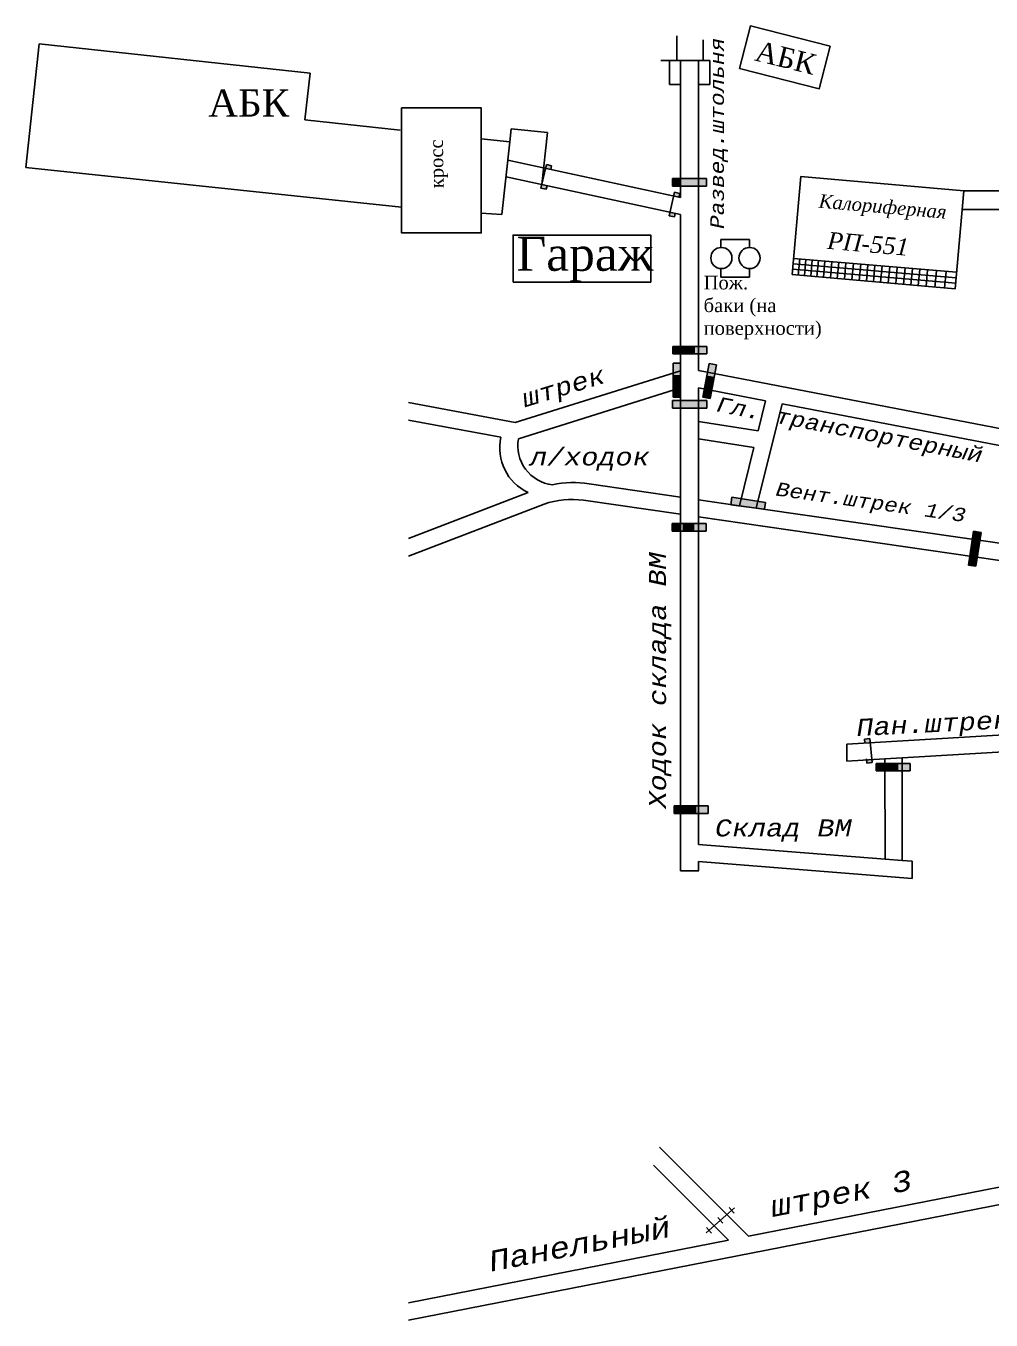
# Model space of a CAD drawing. Header units: millimetres. Extents: x 61 to 346, y -120 to 268.
# Drawn here: x 60.8 to 202.4, y 66.8 to 256.7 of the extents above; entities that cross this region are included whole.
import ezdxf

# ---------------------------------------------------------------- set-up
doc = ezdxf.new("R2010")
doc.units = ezdxf.units.MM
for name, color, linetype in [('Знаки подземные', 7, 'Continuous'), ('Надписи', 7, 'Continuous'), ('Номер Позиции ПЛА', 7, 'Continuous'), ('План', 7, 'Continuous'), ('Поверхн. объект', 7, 'Continuous'), ('Раскраска позиций ПЛА', 7, 'Continuous'), ('Усл. Обозначения', 7, 'Continuous')]:
    doc.layers.add(name, color=color, linetype=linetype)
doc.styles.get("Standard").update_dxf_attribs({"font": 'ISOCP.SHX'})
doc.styles.add('TXTRUS', font='TXTRUS.shx', dxfattribs={"height": 2})

# ---------------------------------------------------------------- blocks, each defined once
blk = doc.blocks.new('Вент дверь')
at = {"layer": 'Усл. Обозначения'}
for p, q in [((1113.22, 639.19), (1113.22, 634.19)), ((1113.22, 639.19), (1114.33, 639.19)), ((1114.33, 639.19), (1114.33, 638.34)), ((1114.33, 634.19), (1113.22, 634.19)), ((1114.33, 635), (1114.33, 634.19))]:
    blk.add_line(p, q, dxfattribs=at)
blk = doc.blocks.new('Решетка')
at = {"layer": 'Усл. Обозначения'}
for p, q in [((1113.25, 569.85), (1114.36, 569.85)), ((1113.8, 570.41), (1113.8, 564.85)), ((1113.25, 567.63), (1114.36, 567.63)), ((1113.25, 565.41), (1114.36, 565.41))]:
    blk.add_line(p, q, dxfattribs=at)

msp = doc.modelspace()

# ---------------------------------------------------------------- hatches: boundary and pattern name
at = {"layer": 'Номер Позиции ПЛА'}
h = msp.add_hatch(color=5, dxfattribs=at)
h.paths.add_polyline_path([(137.16, 236.4), (137.04, 235.84), (137.81, 235.67), (137.93, 236.22)])
h.paths.add_polyline_path([(137.26, 233.32), (136.49, 233.48), (136.37, 232.95), (137.14, 232.77)])
h = msp.add_hatch(color=5, dxfattribs=at)
h.paths.add_polyline_path([(156.6, 231.6), (156.73, 232.16), (155.97, 232.34), (155.83, 231.76)])
h.paths.add_polyline_path([(155.29, 229.4), (155.17, 228.89), (155.94, 228.71), (156.06, 229.24)])
h = msp.add_hatch(color=5, dxfattribs=at)
h.paths.add_polyline_path([(184.16, 148.57), (184.95, 148.65), (184.89, 149.24), (184.11, 149.15)])
h.paths.add_polyline_path([(183.86, 151.56), (184.65, 151.65), (184.59, 152.17), (183.81, 152.09)])
at = {"layer": 'Раскраска позиций ПЛА'}
h = msp.add_hatch(color=5, dxfattribs=at)
h.paths.add_polyline_path([(160.65, 233.23), (160.65, 234.34), (159.33, 234.34), (159.33, 233.23)])
h.paths.add_polyline_path([(159.33, 233.23), (159.33, 234.34), (156.85, 234.34), (156.85, 233.23)])
h.paths.add_polyline_path([(156.85, 233.23), (156.85, 234.34), (155.65, 234.34), (155.65, 233.23)])
h = msp.add_hatch(color=5, dxfattribs=at)
h.paths.add_polyline_path([(159.33, 233.23), (159.33, 234.34), (156.85, 234.34), (156.85, 233.23)])
h.paths.add_polyline_path([(156.85, 233.23), (156.85, 234.34), (155.65, 234.34), (155.65, 233.23)])
for color, points in [(5, [(156.85, 233.23), (156.85, 234.34), (155.65, 234.34), (155.65, 233.23)]), (72, [(156.82, 208.65), (156.82, 209.76), (155.71, 209.76), (155.71, 208.65)]), (72, [(157.39, 208.65), (157.39, 209.76), (156.82, 209.76), (156.82, 208.65)]), (72, [(158.84, 209.76), (157.39, 209.76), (157.39, 208.65), (158.84, 208.65)]), (72, [(156.85, 205.44), (155.74, 205.44), (155.74, 204), (156.85, 204)]), (72, [(160.68, 205.4), (160.42, 203.97), (161.51, 203.77), (161.77, 205.2)]), (72, [(156.85, 204), (155.74, 204), (155.74, 203.43), (156.85, 203.43)]), (72, [(156.85, 203.43), (155.74, 203.43), (155.74, 202.32), (156.85, 202.32)]), (72, [(161.41, 203.22), (160.31, 203.42), (160.11, 202.32), (161.2, 202.12)]), (72, [(161.51, 203.77), (160.42, 203.97), (160.31, 203.42), (161.41, 203.22)]), (72, [(160.68, 200.66), (160.68, 201.77), (155.68, 201.77), (155.68, 200.66)]), (72, [(169.14, 185.71), (169.32, 186.8), (164.38, 187.58), (164.21, 186.48)]), (72, [(156.73, 182.62), (156.73, 183.73), (155.61, 183.73), (155.61, 182.62)]), (72, [(158.74, 183.73), (157.29, 183.73), (157.29, 182.62), (158.74, 182.62)]), (72, [(200.91, 182.41), (199.81, 182.58), (199.63, 181.4), (200.73, 181.25)]), (72, [(200.73, 181.25), (199.63, 181.4), (199.36, 179.63), (200.46, 179.47)]), (72, [(199.26, 178.95), (199.06, 177.63), (200.16, 177.47), (200.36, 178.79)]), (72, [(200.36, 178.79), (200.46, 179.47), (199.36, 179.63), (199.26, 178.95)]), (72, [(186.65, 147.41), (186.65, 148.52), (185.53, 148.52), (185.53, 147.41)]), (72, [(187.21, 147.41), (187.21, 148.52), (186.65, 148.52), (186.65, 147.41)]), (72, [(188.66, 148.52), (187.21, 148.52), (187.21, 147.41), (188.66, 147.41)]), (72, [(156.99, 141.17), (156.99, 142.28), (155.88, 142.28), (155.88, 141.17)]), (72, [(157.56, 141.17), (157.56, 142.28), (156.99, 142.28), (156.99, 141.17)]), (72, [(159.01, 142.28), (157.56, 142.28), (157.56, 141.17), (159.01, 141.17)])]:
    msp.add_hatch(color=color, dxfattribs=at).paths.add_polyline_path(points)
h = msp.add_hatch(color=72, dxfattribs=at)
h.paths.add_polyline_path([(160.71, 208.65), (160.71, 209.76), (159.31, 209.76), (159.31, 208.65)])
h.paths.add_polyline_path([(159.31, 208.65), (159.31, 209.76), (158.84, 209.76), (158.84, 208.65)])
h.paths.add_polyline_path([(158.84, 208.65), (158.84, 209.76), (157.39, 209.76), (157.39, 208.65)])
h.paths.add_polyline_path([(157.39, 208.65), (157.39, 209.76), (156.82, 209.76), (156.82, 208.65)])
h.paths.add_polyline_path([(156.82, 208.65), (156.82, 209.76), (155.71, 209.76), (155.71, 208.65)])
h = msp.add_hatch(color=72, dxfattribs=at)
h.paths.add_polyline_path([(159.31, 208.65), (159.31, 209.76), (158.84, 209.76), (158.84, 208.65)])
h.paths.add_polyline_path([(158.84, 208.65), (158.84, 209.76), (157.39, 209.76), (157.39, 208.65)])
h.paths.add_polyline_path([(157.39, 208.65), (157.39, 209.76), (156.82, 209.76), (156.82, 208.65)])
h.paths.add_polyline_path([(156.82, 208.65), (156.82, 209.76), (155.71, 209.76), (155.71, 208.65)])
h = msp.add_hatch(color=72, dxfattribs=at)
h.paths.add_polyline_path([(156.85, 207.32), (155.74, 207.32), (155.74, 205.92), (156.85, 205.92)])
h.paths.add_polyline_path([(156.85, 205.92), (155.74, 205.92), (155.74, 205.44), (156.85, 205.44)])
h.paths.add_polyline_path([(156.85, 205.44), (155.74, 205.44), (155.74, 204), (156.85, 204)])
h.paths.add_polyline_path([(156.85, 204), (155.74, 204), (155.74, 203.43), (156.85, 203.43)])
h.paths.add_polyline_path([(156.85, 203.43), (155.74, 203.43), (155.74, 202.32), (156.85, 202.32)])
h = msp.add_hatch(color=72, dxfattribs=at)
h.paths.add_polyline_path([(162.11, 207.04), (161.02, 207.24), (160.76, 205.86), (161.86, 205.66)])
h.paths.add_polyline_path([(161.86, 205.66), (160.76, 205.86), (160.68, 205.4), (161.77, 205.2)])
h.paths.add_polyline_path([(161.77, 205.2), (160.68, 205.4), (160.42, 203.97), (161.51, 203.77)])
h.paths.add_polyline_path([(161.51, 203.77), (160.42, 203.97), (160.31, 203.42), (161.41, 203.22)])
h.paths.add_polyline_path([(161.41, 203.22), (160.31, 203.42), (160.11, 202.32), (161.2, 202.12)])
h = msp.add_hatch(color=72, dxfattribs=at)
h.paths.add_polyline_path([(156.85, 205.92), (155.74, 205.92), (155.74, 205.44), (156.85, 205.44)])
h.paths.add_polyline_path([(156.85, 205.44), (155.74, 205.44), (155.74, 204), (156.85, 204)])
h.paths.add_polyline_path([(156.85, 204), (155.74, 204), (155.74, 203.43), (156.85, 203.43)])
h.paths.add_polyline_path([(156.85, 203.43), (155.74, 203.43), (155.74, 202.32), (156.85, 202.32)])
h = msp.add_hatch(color=3, dxfattribs=at)
h.paths.add_polyline_path([(161.86, 205.66), (160.76, 205.86), (160.68, 205.4), (161.77, 205.2)])
h.paths.add_polyline_path([(161.77, 205.2), (160.68, 205.4), (160.42, 203.97), (161.51, 203.77)])
h.paths.add_polyline_path([(161.51, 203.77), (160.42, 203.97), (160.31, 203.42), (161.41, 203.22)])
h.paths.add_polyline_path([(161.41, 203.22), (160.31, 203.42), (160.11, 202.32), (161.2, 202.12)])
h = msp.add_hatch(color=72, dxfattribs=at)
h.paths.add_polyline_path([(160.61, 182.62), (160.61, 183.73), (159.21, 183.73), (159.21, 182.62)])
h.paths.add_polyline_path([(159.21, 182.62), (159.21, 183.73), (158.74, 183.73), (158.74, 182.62)])
h.paths.add_polyline_path([(158.74, 182.62), (158.74, 183.73), (157.29, 183.73), (157.29, 182.62)])
h.paths.add_polyline_path([(157.29, 182.62), (157.29, 183.73), (156.73, 183.73), (156.73, 182.62)])
h.paths.add_polyline_path([(156.73, 182.62), (156.73, 183.73), (155.61, 183.73), (155.61, 182.62)])
h = msp.add_hatch(color=72, dxfattribs=at)
h.paths.add_polyline_path([(159.21, 182.62), (159.21, 183.73), (158.74, 183.73), (158.74, 182.62)])
h.paths.add_polyline_path([(158.74, 182.62), (158.74, 183.73), (157.29, 183.73), (157.29, 182.62)])
h.paths.add_polyline_path([(157.29, 182.62), (157.29, 183.73), (156.73, 183.73), (156.73, 182.62)])
h.paths.add_polyline_path([(156.73, 182.62), (156.73, 183.73), (155.61, 183.73), (155.61, 182.62)])
h = msp.add_hatch(color=72, dxfattribs=at)
h.paths.add_polyline_path([(189.13, 147.41), (189.13, 148.52), (188.66, 148.52), (188.66, 147.41)])
h.paths.add_polyline_path([(188.66, 147.41), (188.66, 148.52), (187.21, 148.52), (187.21, 147.41)])
h.paths.add_polyline_path([(187.21, 147.41), (187.21, 148.52), (186.65, 148.52), (186.65, 147.41)])
h.paths.add_polyline_path([(186.65, 147.41), (186.65, 148.52), (185.53, 148.52), (185.53, 147.41)])
h = msp.add_hatch(color=72, dxfattribs=at)
h.paths.add_polyline_path([(190.53, 147.41), (190.53, 148.52), (189.13, 148.52), (189.13, 147.41)])
h.paths.add_polyline_path([(189.13, 147.41), (189.13, 148.52), (188.66, 148.52), (188.66, 147.41)])
h.paths.add_polyline_path([(188.66, 147.41), (188.66, 148.52), (187.21, 148.52), (187.21, 147.41)])
h.paths.add_polyline_path([(187.21, 147.41), (187.21, 148.52), (186.65, 148.52), (186.65, 147.41)])
h.paths.add_polyline_path([(186.65, 147.41), (186.65, 148.52), (185.53, 148.52), (185.53, 147.41)])
h = msp.add_hatch(color=72, dxfattribs=at)
h.paths.add_polyline_path([(159.48, 141.17), (159.48, 142.28), (159.01, 142.28), (159.01, 141.17)])
h.paths.add_polyline_path([(159.01, 141.17), (159.01, 142.28), (157.56, 142.28), (157.56, 141.17)])
h.paths.add_polyline_path([(157.56, 141.17), (157.56, 142.28), (156.99, 142.28), (156.99, 141.17)])
h.paths.add_polyline_path([(156.99, 141.17), (156.99, 142.28), (155.88, 142.28), (155.88, 141.17)])
h = msp.add_hatch(color=72, dxfattribs=at)
h.paths.add_polyline_path([(160.88, 141.17), (160.88, 142.28), (159.48, 142.28), (159.48, 141.17)])
h.paths.add_polyline_path([(159.48, 141.17), (159.48, 142.28), (159.01, 142.28), (159.01, 141.17)])
h.paths.add_polyline_path([(159.01, 141.17), (159.01, 142.28), (157.56, 142.28), (157.56, 141.17)])
h.paths.add_polyline_path([(157.56, 141.17), (157.56, 142.28), (156.99, 142.28), (156.99, 141.17)])
h.paths.add_polyline_path([(156.99, 141.17), (156.99, 142.28), (155.88, 142.28), (155.88, 141.17)])

# ---------------------------------------------------------------- linework, layer by layer
at = {"layer": 'Знаки подземные'}
for p, q in [((160.65, 234.33), (155.65, 234.33)), ((155.65, 233.22), (155.65, 234.33)), ((160.65, 234.33), (160.65, 233.22)), ((160.65, 233.22), (155.65, 233.22)), ((160.71, 209.71), (155.71, 209.71)), ((155.71, 208.6), (155.71, 209.71)), ((160.71, 209.71), (160.71, 208.6)), ((160.71, 208.6), (155.71, 208.6)), ((155.74, 207.27), (156.85, 207.27)), ((156.85, 207.27), (156.85, 202.27)), ((161.02, 207.19), (162.11, 206.99)), ((162.11, 206.99), (161.2, 202.07)), ((160.68, 201.76), (155.68, 201.76)), ((155.68, 200.65), (155.68, 201.76)), ((156.85, 202.27), (155.74, 202.27)), ((160.68, 201.76), (160.68, 200.65)), ((160.68, 200.65), (155.68, 200.65)), ((164.2, 186.48), (164.37, 187.59)), ((169.1, 185.81), (164.2, 186.48)), ((169.32, 186.8), (164.37, 187.59)), ((169.32, 186.8), (169.14, 185.82)), ((160.61, 183.72), (155.61, 183.72)), ((155.61, 182.61), (155.61, 183.72)), ((160.61, 182.61), (155.61, 182.61)), ((160.61, 183.72), (160.61, 182.61)), ((199.06, 177.63), (199.81, 182.58)), ((199.81, 182.58), (200.91, 182.41)), ((200.16, 177.47), (200.91, 182.41)), ((200.16, 177.47), (199.06, 177.63)), ((185.53, 147.41), (185.53, 148.52)), ((155.88, 141.16), (155.88, 142.28))]:
    msp.add_line(p, q, dxfattribs=at)
at = {"layer": 'Знаки подземные', "color": 0}
for p, q in [((157.39, 209.71), (157.39, 208.6)), ((158.84, 209.71), (158.84, 208.6)), ((155.73, 205.4), (156.84, 205.4)), ((160.67, 205.35), (161.77, 205.15)), ((155.73, 203.95), (156.84, 203.95)), ((160.41, 203.93), (161.5, 203.72)), ((157.29, 183.73), (157.29, 182.61)), ((158.74, 183.73), (158.74, 182.61)), ((200.66, 180.75), (199.56, 180.92)), ((200.46, 179.47), (199.36, 179.63)), ((187.21, 148.52), (187.21, 147.41)), ((188.66, 148.52), (188.66, 147.41)), ((157.56, 142.28), (157.56, 141.17)), ((159.01, 142.28), (159.01, 141.17))]:
    msp.add_line(p, q, dxfattribs=at)
at = {"layer": 'Знаки подземные', "color": 72}
for p, q in [((155.74, 207.27), (155.74, 202.27)), ((161.02, 207.19), (160.11, 202.27)), ((190.53, 148.52), (185.53, 148.52)), ((190.53, 148.52), (190.53, 147.41)), ((190.53, 147.41), (185.53, 147.41)), ((160.88, 142.28), (155.88, 142.28)), ((160.88, 141.16), (155.88, 141.16)), ((160.88, 142.28), (160.88, 141.16))]:
    msp.add_line(p, q, dxfattribs=at)
at = {"layer": 'План'}
for p, q in [((156.27, 251.69), (156.27, 255.3)), ((160.17, 251.69), (160.17, 254.68)), ((153.97, 251.69), (159.49, 251.69)), ((155.22, 251.69), (155.22, 248.17)), ((156.82, 231.55), (156.82, 251.69)), ((159.49, 206.17), (159.49, 251.69)), ((159.49, 251.69), (161.11, 251.69)), ((161.11, 251.69), (161.11, 248.17)), ((155.22, 248.17), (156.84, 248.17)), ((161.11, 248.17), (159.49, 248.17)), ((156.82, 231.55), (131.51, 237.04)), ((156.82, 229.07), (131.25, 234.62)), ((156.82, 206.13), (156.82, 229.07)), ((132.58, 198.54), (156.82, 206.13)), ((133.06, 196.17), (156.82, 203.64)), ((156.82, 136.85), (156.82, 203.64)), ((159.49, 198.69), (159.49, 203.63)), ((132.58, 198.54), (116.95, 201.47)), ((168.21, 197.31), (169.31, 201.75)), ((167.95, 185.98), (171.76, 201.28)), ((130.5, 196.38), (116.95, 198.91)), ((159.49, 198.69), (168.21, 197.31)), ((159.49, 196.17), (167.6, 194.89)), ((159.49, 136.64), (159.49, 196.17)), ((165.48, 186.34), (167.6, 194.89)), ((116.95, 181.54), (134.47, 188.28)), ((116.95, 178.91), (136.84, 186.57)), ((218.81, 176.12), (159.49, 184.69)), ((218.65, 178.65), (167.95, 185.98)), ((181.23, 151.36), (181.23, 148.87)), ((186.84, 134.47), (186.81, 149.2)), ((189.34, 134.28), (189.34, 149.35)), ((159.49, 136.64), (186.83, 134.48)), ((156.82, 132.77), (156.82, 134.35)), ((159.49, 134.14), (190.82, 131.64)), ((159.49, 132.77), (159.49, 134.12)), ((189.34, 134.28), (190.82, 134.16)), ((190.82, 134.16), (190.82, 131.64)), ((156.83, 132.77), (159.53, 132.77)), ((153.74, 92.2), (166.82, 79.13)), ((152.88, 89.54), (163.86, 78.55))]:
    msp.add_line(p, q, dxfattribs=at)
at = {"layer": 'План', "color": 0}
for p, q in [((282.98, 182.44), (159.49, 206.17)), ((169.31, 201.75), (159.49, 203.63)), ((259.04, 184.51), (171.76, 201.28)), ((156.82, 187.59), (143.43, 189.53)), ((156.82, 185.08), (142.61, 187.13)), ((165.48, 186.34), (159.49, 187.21)), ((217.01, 153.49), (181.23, 151.36)), ((211.93, 150.68), (189.34, 149.35)), ((186.81, 149.2), (181.23, 148.87)), ((205.8, 86.76), (166.82, 79.13)), ((209.6, 84.95), (116.95, 66.82)), ((163.86, 78.55), (116.95, 69.37))]:
    msp.add_line(p, q, dxfattribs=at)
at = {"layer": 'План'}
for centre, radius, start, end in [((137.52, 194.8), 7.2, 167.3591, 244.965), ((138.77, 195.14), 5.8, 169.7427, 262.901), ((141.08, 176.65), 13.09, 79.6439, 103.3934), ((140.91, 174.67), 12.58, 82.193, 108.8737)]:
    msp.add_arc(centre, radius, start, end, dxfattribs=at)
at = {"layer": 'Поверхн. объект'}
for p, q in [((60.83, 235.98), (62.79, 254.11)), ((62.79, 254.11), (102.5, 249.82)), ((102.5, 249.82), (101.75, 242.95)), ((101.75, 242.95), (115.71, 241.44)), ((132.01, 241.65), (131.8, 239.71)), ((132.01, 241.65), (137.33, 241.11)), ((127.61, 240.16), (131.8, 239.71)), ((131.8, 239.71), (130.65, 229.07)), ((137.33, 241.11), (136.5, 233.48)), ((60.83, 235.98), (115.93, 230.13)), ((198.38, 232.54), (235.46, 232.54)), ((127.61, 229.27), (130.65, 229.07)), ((235.46, 229.78), (198.19, 229.78)), ((162.75, 225.38), (166.8, 225.38)), ((162.75, 224.23), (162.75, 225.38)), ((166.8, 225.38), (166.96, 225.38)), ((166.96, 225.38), (166.96, 224.23)), ((173.42, 222.62), (197.33, 220.59)), ((174.31, 222.55), (174.09, 220.19)), ((175.23, 222.47), (175.01, 220.11)), ((176.15, 222.39), (175.93, 220.03)), ((177.06, 222.31), (176.84, 219.94)), ((178.01, 222.23), (177.79, 219.86)), ((162.75, 219.87), (162.75, 221.13)), ((166.96, 221.13), (166.96, 219.87)), ((173.28, 221.03), (197.19, 219.01)), ((173.35, 221.82), (197.25, 219.8)), ((179.05, 222.13), (178.83, 219.77)), ((180.05, 222.04), (179.83, 219.68)), ((181.1, 221.95), (180.88, 219.59)), ((182.19, 221.87), (181.97, 219.51)), ((183.27, 221.76), (183.05, 219.4)), ((184.31, 221.67), (184.09, 219.31)), ((185.35, 221.58), (185.13, 219.22)), ((186.4, 221.49), (186.18, 219.12)), ((187.51, 221.39), (187.29, 219.03)), ((188.62, 221.29), (188.4, 218.93)), ((189.77, 221.2), (189.55, 218.83)), ((190.85, 221.09), (190.63, 218.73)), ((191.93, 221.01), (191.71, 218.65)), ((193.08, 220.91), (192.86, 218.55)), ((194.37, 220.79), (194.15, 218.43)), ((195.79, 220.67), (195.57, 218.3)), ((166.96, 219.87), (162.75, 219.87))]:
    msp.add_line(p, q, dxfattribs=at)
for points in [[(165.5, 250.51), (177.18, 247.53), (178.77, 253.77), (167.09, 256.75)], [(115.93, 244.72), (127.61, 244.72), (127.61, 226.38), (115.93, 226.38)], [(173.21, 220.27), (197.11, 218.17), (198.38, 232.54), (174.48, 234.64)], [(132.29, 219.15), (152.48, 219.15), (152.48, 226.04), (132.29, 226.04)]]:
    msp.add_lwpolyline(points, close=True, dxfattribs=at)
for centre in [(162.83, 222.68), (166.96, 222.68)]:
    msp.add_circle(centre, 1.55, dxfattribs=at)
at = {"layer": 'Раскраска позиций ПЛА', "color": 43}
for p, q in [((156.82, 206.13), (156.82, 203.64)), ((159.49, 198.69), (159.49, 196.17)), ((186.81, 149.2), (189.34, 149.35)), ((186.84, 134.47), (189.34, 134.28))]:
    msp.add_line(p, q, dxfattribs=at)
at = {"layer": 'Раскраска позиций ПЛА'}
for p, q in [((160.11, 202.27), (161.2, 202.07)), ((156.82, 136.85), (156.82, 134.35))]:
    msp.add_line(p, q, dxfattribs=at)
at = {"layer": 'Раскраска позиций ПЛА', "color": 70}
msp.add_line((165.48, 186.34), (167.95, 185.98), dxfattribs=at)

# ---------------------------------------------------------------- block references
at = {"layer": 'Знаки подземные'}
for p, xscale, yscale, zscale, rotation in [((-733.35, -27.84), 0.7086963846979967, 0.7086963846979967, 0.7086963846979967, 347.0217302362419), ((-714.55, -31.9), 0.7086963846979967, 0.7086963846979967, 0.7086963846979967, 347.0217302362419), ((924.73, 678.13), 0.7086963846979744, 0.7086963846979744, 0.7086963846979744, 185.7287936428136)]:
    msp.add_blockref('Вент дверь', p, dxfattribs=dict(at, xscale=xscale, yscale=yscale, zscale=zscale, rotation=rotation))
at = {"layer": 'Усл. Обозначения', "rotation": 311.6535076114782}
msp.add_blockref('Решетка', (-1001.72, 536.42), dxfattribs=at)

# ---------------------------------------------------------------- texts
at = {"layer": 'Надписи', "attachment_point": 1, "style": 'TXTRUS'}
for s, insert, char_height, width, rotation in [('{\\fCourier New|b0|i1|c204|p49;Развед.штольня}', (161.2, 226.95), 2, 46.7, 90), ('{\\fCourier New|b0|i1|c204|p49;штрек}', (133.29, 203.16), 2.5, 21.6, 17), ('{\\fCourier New|b0|i1|c204|p49;Гл. транспортерный  штрек}', (162.37, 202.37), 2.2, 67.6, 349), ('{\\fCourier New|b0|i1|c204|p49;Вент.штрек 1/3}', (171, 189.82), 2, 52.1, 352), ('{\\fCourier New|b0|i1|c204|p49;Ходок склада ВМ}', (152.21, 141.91), 2.5, 45.8893, 90), ('{\\fCourier New|b0|i1|c204|p49;Пан.штрек 1}', (182.56, 155.02), 2.5, 38, 3), ('{\\fCourier New|b0|i1|c204|p49;Панельный     штрек 3}', (128.46, 76.87), 3, 85, 11)]:
    msp.add_mtext(s, dxfattribs=dict(at, insert=insert, char_height=char_height, width=width, rotation=rotation))
at = {"layer": 'Надписи', "char_height": 2.5, "attachment_point": 1, "style": 'TXTRUS'}
for s, insert, width in [('{\\fCourier New|b0|i1|c204|p49;л/ходок}', (134.77, 194.75), 10.2), ('{\\fCourier New|b0|i1|c204|p49;Склад ВМ}', (161.88, 140.3), 25.9148)]:
    msp.add_mtext(s, dxfattribs=dict(at, insert=insert, width=width))
at = {"layer": 'Поверхн. объект', "color": 0}
for s, insert, char_height, width, attachment_point, rotation in [('{\\fTimes New Roman|b0|i0|c204|p18;АБК}', (168.3, 254.62), 3, 13.1217, 1, 346), ('{\\fTimes New Roman|b0|i0|c204|p18;кросс}', (121.37, 236.51), 2, 23, 5, 91), ('{\\fTimes New Roman|b0|i1|c204|p18;Калориферная}', (177.23, 232.07), 2, 23.6419, 1, 355), ('{\\fTimes New Roman|b0|i1|c204|p18;РП-551}', (178.5, 226.54), 2.5, 16, 1, 355)]:
    msp.add_mtext(s, dxfattribs=dict(at, insert=insert, char_height=char_height, width=width, attachment_point=attachment_point, rotation=rotation))
at = {"layer": 'Поверхн. объект', "color": 0, "attachment_point": 1}
for s, insert, char_height, width in [('{\\fTimes New Roman|b0|i0|c204|p18;АБК}', (87.58, 247.43), 4, 14.3567), ('{\\fTimes New Roman|b0|i0|c204|p18;Гараж}', (132.78, 225.81), 5, 20.4169)]:
    msp.add_mtext(s, dxfattribs=dict(at, insert=insert, char_height=char_height, width=width))
at = {"layer": 'Поверхн. объект', "insert": (160.22, 220.08), "char_height": 2, "width": 12.9265, "attachment_point": 1}
msp.add_mtext('{\\fTimes New Roman|b0|i0|c204|p18;Пож.\\Pбаки (на поверхности)}', dxfattribs=at)

doc.saveas('drawing.dxf')
